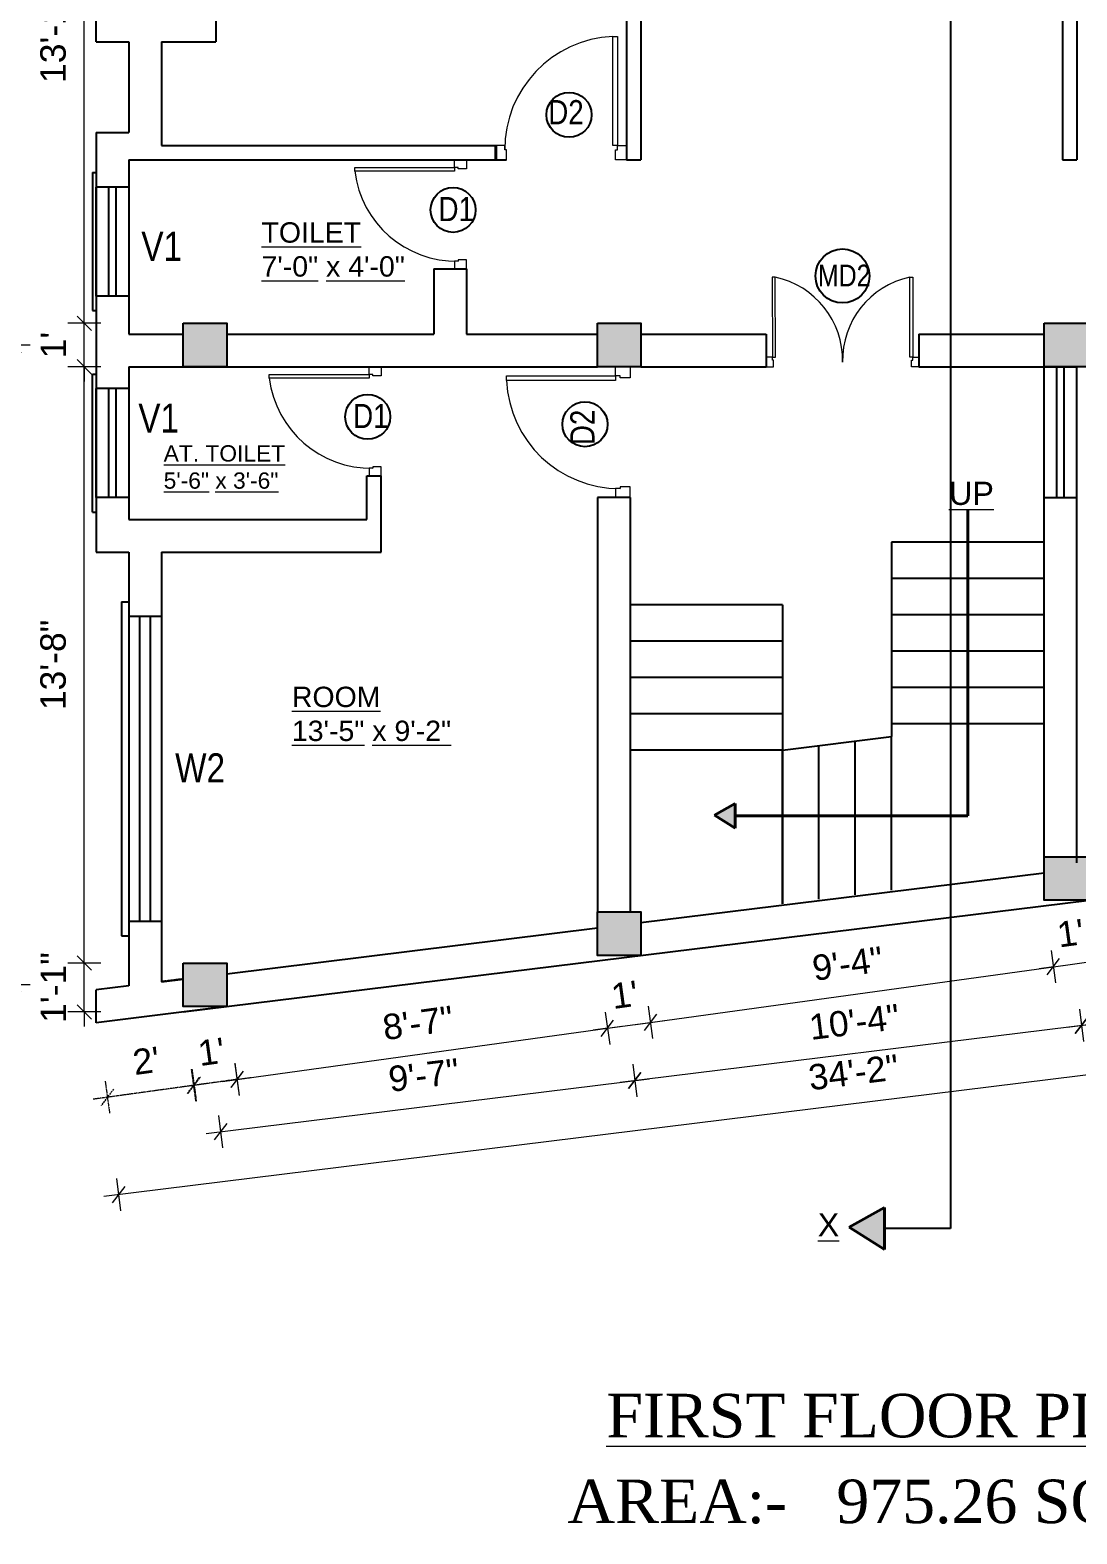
# Model space of a CAD drawing. Header units: inches. Extents: x -111 to 45239, y -6849 to 1261.
# Drawn here: x 25384.3 to 25672.5, y -5361.7 to -4947.6 of the extents above; entities that cross this region are included whole.
import ezdxf

# ---------------------------------------------------------------- set-up
doc = ezdxf.new("R2010")
doc.units = ezdxf.units.IN
doc.header["$LTSCALE"] = 0.5
doc.header["$MEASUREMENT"] = 0
doc.header["$PDMODE"] = 66
doc.linetypes.add('DASH', pattern=[0.35, 0.25, -0.1])
for name, color, linetype, lineweight in [('A_Title Text', 105, 'Continuous', 60), ('door', 202, 'Continuous', 5), ('TEXT', 220, 'Continuous', 9), ('Text 0.200', 122, 'Continuous', 20), ('Toilet', 7, 'Continuous', 25), ('wall', 20, 'Continuous', 40)]:
    doc.layers.add(name, color=color, linetype=linetype, lineweight=lineweight)
doc.styles.add('arial', font='arial.ttf')
doc.styles.add('ordinary', font='ARIALN.TTF')
doc.styles.get("Standard").update_dxf_attribs({"font": 'arial.ttf'})
doc.dimstyles.new('Sudeep', dxfattribs={"dimtxt": 6, "dimasz": 4, "dimexe": 4.5, "dimexo": 4.5, "dimgap": 5, "dimtad": 1, "dimdec": 0, "dimlunit": 4, "dimtxsty": 'arial', "dimblk": 'OBLIQUE', "dimcen": 250, "dimdle": 4, "dimclrd": 86, "dimclre": 5, "dimclrt": 1, "dimadec": 0, "dimazin": 0, "dimtfac": 1, "dimtdec": 0, "dimtix": 1, "dimtmove": 1, "dimatfit": 3, "dimldrblk": 'OBLIQUE', "dimfxl": 4.5, "dimfxlon": 1, "dimfrac": 2, "dimlwd": 15, "dimlwe": 13, "dimarcsym": 0})

# ---------------------------------------------------------------- blocks, each defined once
blk = doc.blocks.new('_Oblique')
at = {"color": 0, "linetype": 'ByBlock', "lineweight": -2}
blk.add_line((-0.5, -0.5), (0.5, 0.5), dxfattribs=at)
blk = doc.blocks.new('*D1268')
at = {"layer": 'A_Title Text', "color": 5, "lineweight": 13, "transparency": 16777216}
for p, q in [((25554.43, -5216.38), (25555.66, -5225.3)), ((25542.66, -5218.01), (25543.89, -5226.93))]:
    blk.add_line(p, q, dxfattribs=at)
at = {"layer": 'A_Title Text', "color": 86, "lineweight": 15, "transparency": 16777216}
for p, q in [((25543.27, -5222.47), (25555.05, -5220.84)), ((25555.05, -5220.84), (25559.01, -5220.3)), ((25543.27, -5222.47), (25539.31, -5223.02))]:
    blk.add_line(p, q, dxfattribs=at)
at = {"layer": 'Defpoints', "color": 0, "transparency": 16777216}
for p in [(25540.5, -5202.42), (25552.5, -5202.42), (25555.05, -5220.84)]:
    blk.add_point(p, dxfattribs=at)
at = {"layer": 'A_Title Text', "color": 86, "lineweight": 15, "transparency": 16777216, "xscale": 4, "yscale": 4, "zscale": 4}
for p, rotation in [((25543.27, -5222.47), 7.861618189195615), ((25555.05, -5220.84), 187.8616181891956)]:
    blk.add_blockref('_Oblique', p, dxfattribs=dict(at, rotation=rotation))
at = {"layer": 'A_Title Text', "color": 1, "transparency": 16777216, "insert": (25547.99, -5213.22), "char_height": 7, "attachment_point": 5, "rotation": 7.8616, "style": 'arial'}
blk.add_mtext("1'", dxfattribs=at)
blk = doc.blocks.new('*D1281')
at = {"layer": 'A_Title Text', "color": 86, "lineweight": 15, "transparency": 16777216}
for p, q in [((25399.26, -5204.51), (25399.26, -5200.51)), ((25399.26, -5217.99), (25399.26, -5204.51)), ((25399.26, -5217.99), (25399.26, -5221.99))]:
    blk.add_line(p, q, dxfattribs=at)
at = {"layer": 'A_Title Text', "color": 5, "lineweight": 13, "transparency": 16777216}
for p, q in [((25403.76, -5204.51), (25394.76, -5204.51)), ((25403.76, -5217.99), (25394.76, -5217.99))]:
    blk.add_line(p, q, dxfattribs=at)
at = {"layer": 'Defpoints', "color": 0, "transparency": 16777216}
for p in [(25399.26, -5204.51), (25426.5, -5204.51), (25426.5, -5217.99)]:
    blk.add_point(p, dxfattribs=at)
at = {"layer": 'A_Title Text', "color": 86, "lineweight": 15, "transparency": 16777216, "xscale": 4, "yscale": 4, "zscale": 4}
for p, rotation in [((25399.26, -5204.51), 270), ((25399.26, -5217.99), 90)]:
    blk.add_blockref('_Oblique', p, dxfattribs=dict(at, rotation=rotation))
at = {"layer": 'A_Title Text', "color": 1, "transparency": 16777216, "insert": (25390.75, -5211.25), "char_height": 7, "attachment_point": 5, "rotation": 90, "style": 'arial'}
blk.add_mtext('1\'-1"', dxfattribs=at)
blk = doc.blocks.new('*D1282')
at = {"layer": 'A_Title Text', "color": 86, "lineweight": 15, "transparency": 16777216}
blk.add_line((25399.26, -5208.51), (25399.26, -5036.34), dxfattribs=at)
at = {"layer": 'A_Title Text', "color": 5, "lineweight": 13, "transparency": 16777216}
for p, q in [((25403.76, -5040.34), (25394.76, -5040.34)), ((25403.76, -5204.51), (25394.76, -5204.51))]:
    blk.add_line(p, q, dxfattribs=at)
at = {"layer": 'Defpoints', "color": 0, "transparency": 16777216}
for p in [(25399.26, -5040.34), (25426.5, -5040.34), (25426.5, -5204.51)]:
    blk.add_point(p, dxfattribs=at)
at = {"layer": 'A_Title Text', "color": 86, "lineweight": 15, "transparency": 16777216, "xscale": 4, "yscale": 4, "zscale": 4}
for p, rotation in [((25399.26, -5040.34), 90), ((25399.26, -5204.51), 270)]:
    blk.add_blockref('_Oblique', p, dxfattribs=dict(at, rotation=rotation))
at = {"layer": 'A_Title Text', "color": 1, "transparency": 16777216, "insert": (25390.68, -5122.42), "char_height": 7, "attachment_point": 5, "rotation": 90, "style": 'arial'}
blk.add_mtext('13\'-8"', dxfattribs=at)
blk = doc.blocks.new('*D1283')
at = {"layer": 'A_Title Text', "color": 86, "lineweight": 15, "transparency": 16777216}
for p, q in [((25399.26, -5028.34), (25399.26, -5024.34)), ((25399.26, -5040.34), (25399.26, -5028.34)), ((25399.26, -5040.34), (25399.26, -5044.34))]:
    blk.add_line(p, q, dxfattribs=at)
at = {"layer": 'A_Title Text', "color": 5, "lineweight": 13, "transparency": 16777216}
for p, q in [((25403.76, -5028.34), (25394.76, -5028.34)), ((25403.76, -5040.34), (25394.76, -5040.34))]:
    blk.add_line(p, q, dxfattribs=at)
at = {"layer": 'Defpoints', "color": 0, "transparency": 16777216}
for p in [(25399.26, -5028.34), (25426.5, -5028.34), (25426.5, -5040.34)]:
    blk.add_point(p, dxfattribs=at)
at = {"layer": 'A_Title Text', "color": 86, "lineweight": 15, "transparency": 16777216, "xscale": 4, "yscale": 4, "zscale": 4}
for p, rotation in [((25399.26, -5028.34), 270), ((25399.26, -5040.34), 90)]:
    blk.add_blockref('_Oblique', p, dxfattribs=dict(at, rotation=rotation))
at = {"layer": 'A_Title Text', "color": 1, "transparency": 16777216, "insert": (25390.75, -5034.34), "char_height": 7, "attachment_point": 5, "rotation": 90, "style": 'arial'}
blk.add_mtext("1'", dxfattribs=at)
blk = doc.blocks.new('*D1284')
at = {"layer": 'A_Title Text', "color": 86, "lineweight": 15, "transparency": 16777216}
blk.add_line((25399.26, -5032.34), (25399.26, -4867.09), dxfattribs=at)
at = {"layer": 'A_Title Text', "color": 5, "lineweight": 13, "transparency": 16777216}
for p, q in [((25403.76, -4871.09), (25394.76, -4871.09)), ((25403.76, -5028.34), (25394.76, -5028.34))]:
    blk.add_line(p, q, dxfattribs=at)
at = {"layer": 'Defpoints', "color": 0, "transparency": 16777216}
for p in [(25399.26, -4871.09), (25426.5, -4871.09), (25426.5, -5028.34)]:
    blk.add_point(p, dxfattribs=at)
at = {"layer": 'A_Title Text', "color": 86, "lineweight": 15, "transparency": 16777216, "xscale": 4, "yscale": 4, "zscale": 4}
for p, rotation in [((25399.26, -4871.09), 90), ((25399.26, -5028.34), 270)]:
    blk.add_blockref('_Oblique', p, dxfattribs=dict(at, rotation=rotation))
at = {"layer": 'A_Title Text', "color": 1, "transparency": 16777216, "insert": (25390.68, -4949.71), "char_height": 7, "attachment_point": 5, "rotation": 90, "style": 'arial'}
blk.add_mtext('13\'-1"', dxfattribs=at)
blk = doc.blocks.new('*D1286')
at = {"layer": 'A_Title Text', "color": 86, "lineweight": 15, "transparency": 16777216}
blk.add_line((25379.82, -5214.51), (25379.82, -5030.34), dxfattribs=at)
at = {"layer": 'A_Title Text', "color": 5, "lineweight": 13, "transparency": 16777216}
for p, q in [((25384.32, -5034.34), (25375.32, -5034.34)), ((25384.32, -5210.51), (25375.32, -5210.51))]:
    blk.add_line(p, q, dxfattribs=at)
at = {"layer": 'Defpoints', "color": 0, "transparency": 16777216}
for p in [(25379.82, -5034.34), (25432.5, -5034.34), (25432.5, -5210.51)]:
    blk.add_point(p, dxfattribs=at)
at = {"layer": 'A_Title Text', "color": 86, "lineweight": 15, "transparency": 16777216, "xscale": 4, "yscale": 4, "zscale": 4}
for p, rotation in [((25379.82, -5034.34), 90), ((25379.82, -5210.51), 270)]:
    blk.add_blockref('_Oblique', p, dxfattribs=dict(at, rotation=rotation))
at = {"layer": 'A_Title Text', "color": 1, "transparency": 16777216, "insert": (25371.25, -5122.42), "char_height": 7, "attachment_point": 5, "rotation": 90, "style": 'arial'}
blk.add_mtext('14\'-8"', dxfattribs=at)
blk = doc.blocks.new('*D1287')
at = {"layer": 'A_Title Text', "color": 86, "linetype": 'DASH', "lineweight": 15, "ltscale": 0.1, "transparency": 16777216}
blk.add_line((25379.82, -5038.34), (25379.82, -4861.09), dxfattribs=at)
at = {"layer": 'A_Title Text', "color": 5, "linetype": 'DASH', "lineweight": 13, "ltscale": 0.1, "transparency": 16777216}
for p, q in [((25384.32, -4865.09), (25375.32, -4865.09)), ((25384.32, -5034.34), (25375.32, -5034.34))]:
    blk.add_line(p, q, dxfattribs=at)
at = {"layer": 'Defpoints', "color": 0, "linetype": 'DASH', "ltscale": 0.1, "transparency": 16777216}
for p in [(25379.82, -4865.09), (25432.5, -4865.09), (25432.5, -5034.34)]:
    blk.add_point(p, dxfattribs=at)
at = {"layer": 'A_Title Text', "color": 86, "linetype": 'DASH', "lineweight": 15, "ltscale": 0.1, "transparency": 16777216, "xscale": 4, "yscale": 4, "zscale": 4}
for p, rotation in [((25379.82, -4865.09), 90), ((25379.82, -5034.34), 270)]:
    blk.add_blockref('_Oblique', p, dxfattribs=dict(at, rotation=rotation))
at = {"layer": 'A_Title Text', "color": 1, "linetype": 'DASH', "ltscale": 0.1, "transparency": 16777216, "insert": (25371.3, -4949.71), "char_height": 7, "attachment_point": 5, "rotation": 90, "style": 'arial'}
blk.add_mtext('14\'-1"', dxfattribs=at)
blk = doc.blocks.new('*D1288')
at = {"layer": 'A_Title Text', "color": 86, "lineweight": 15, "transparency": 16777216}
blk.add_line((25358.57, -4855.09), (25358.57, -5224.92), dxfattribs=at)
at = {"layer": 'A_Title Text', "color": 5, "lineweight": 13, "transparency": 16777216}
for p, q in [((25363.07, -4859.09), (25354.07, -4859.09)), ((25363.07, -5220.92), (25354.07, -5220.92))]:
    blk.add_line(p, q, dxfattribs=at)
at = {"layer": 'Defpoints', "color": 0, "transparency": 16777216}
for p in [(25426.5, -4859.09), (25358.57, -5220.92), (25402.78, -5220.92)]:
    blk.add_point(p, dxfattribs=at)
at = {"layer": 'A_Title Text', "color": 86, "lineweight": 15, "transparency": 16777216, "xscale": 4, "yscale": 4, "zscale": 4}
for p, rotation in [((25358.57, -4859.09), 90), ((25358.57, -5220.92), 270)]:
    blk.add_blockref('_Oblique', p, dxfattribs=dict(at, rotation=rotation))
at = {"layer": 'A_Title Text', "color": 1, "transparency": 16777216, "insert": (25349.99, -5040), "char_height": 7, "attachment_point": 5, "rotation": 90, "style": 'arial'}
blk.add_mtext('30\'-2"', dxfattribs=at)
blk = doc.blocks.new('*D1289')
at = {"layer": 'A_Title Text', "color": 86, "lineweight": 15, "transparency": 16777216}
blk.add_line((25437.31, -5237.1), (25547.23, -5221.92), dxfattribs=at)
at = {"layer": 'A_Title Text', "color": 5, "lineweight": 13, "transparency": 16777216}
for p, q in [((25542.66, -5218.01), (25543.89, -5226.93)), ((25440.66, -5232.09), (25441.89, -5241.01))]:
    blk.add_line(p, q, dxfattribs=at)
at = {"layer": 'Defpoints', "color": 0, "transparency": 16777216}
for p in [(25540.5, -5202.42), (25438.5, -5216.51), (25543.27, -5222.47)]:
    blk.add_point(p, dxfattribs=at)
at = {"layer": 'A_Title Text', "color": 86, "lineweight": 15, "transparency": 16777216, "xscale": 4, "yscale": 4, "zscale": 4}
for p, rotation in [((25543.27, -5222.47), 7.861618189170187), ((25441.27, -5236.55), 187.8616181891702)]:
    blk.add_blockref('_Oblique', p, dxfattribs=dict(at, rotation=rotation))
at = {"layer": 'A_Title Text', "color": 1, "transparency": 16777216, "insert": (25491.1, -5221.02), "char_height": 7, "attachment_point": 5, "rotation": 7.8616, "style": 'arial'}
blk.add_mtext('8\'-7"', dxfattribs=at)
blk = doc.blocks.new('*D1290')
at = {"layer": 'A_Title Text', "color": 5, "lineweight": 13, "transparency": 16777216}
for p, q in [((25554.43, -5216.38), (25555.66, -5225.3)), ((25542.66, -5218.01), (25543.89, -5226.93))]:
    blk.add_line(p, q, dxfattribs=at)
at = {"layer": 'A_Title Text', "color": 86, "lineweight": 15, "transparency": 16777216}
for p, q in [((25543.27, -5222.47), (25555.05, -5220.84)), ((25555.05, -5220.84), (25559.01, -5220.3)), ((25543.27, -5222.47), (25539.31, -5223.02))]:
    blk.add_line(p, q, dxfattribs=at)
at = {"layer": 'Defpoints', "color": 0, "transparency": 16777216}
for p in [(25540.5, -5202.42), (25552.5, -5202.42), (25555.05, -5220.84)]:
    blk.add_point(p, dxfattribs=at)
at = {"layer": 'A_Title Text', "color": 86, "lineweight": 15, "transparency": 16777216, "xscale": 4, "yscale": 4, "zscale": 4}
for p, rotation in [((25543.27, -5222.47), 7.861618189195615), ((25555.05, -5220.84), 187.8616181891956)]:
    blk.add_blockref('_Oblique', p, dxfattribs=dict(at, rotation=rotation))
at = {"layer": 'A_Title Text', "color": 1, "transparency": 16777216, "insert": (25547.99, -5213.22), "char_height": 7, "attachment_point": 5, "rotation": 7.8616, "style": 'arial'}
blk.add_mtext("1'", dxfattribs=at)
blk = doc.blocks.new('*D1291')
at = {"layer": 'A_Title Text', "color": 5, "lineweight": 13, "transparency": 16777216}
for p, q in [((25665.41, -5201.06), (25666.64, -5209.98)), ((25554.43, -5216.38), (25555.66, -5225.3))]:
    blk.add_line(p, q, dxfattribs=at)
at = {"layer": 'A_Title Text', "color": 86, "lineweight": 15, "transparency": 16777216}
blk.add_line((25551.08, -5221.39), (25669.99, -5204.97), dxfattribs=at)
at = {"layer": 'Defpoints', "color": 0, "transparency": 16777216}
for p in [(25663.5, -5187.23), (25552.5, -5202.42), (25666.03, -5205.52)]:
    blk.add_point(p, dxfattribs=at)
at = {"layer": 'A_Title Text', "color": 86, "lineweight": 15, "transparency": 16777216, "xscale": 4, "yscale": 4, "zscale": 4}
for p, rotation in [((25666.03, -5205.52), 7.861618189195632), ((25555.05, -5220.84), 187.8616181891956)]:
    blk.add_blockref('_Oblique', p, dxfattribs=dict(at, rotation=rotation))
at = {"layer": 'A_Title Text', "color": 1, "transparency": 16777216, "insert": (25609.37, -5204.69), "char_height": 7, "attachment_point": 5, "rotation": 7.8616, "style": 'arial'}
blk.add_mtext('9\'-4"', dxfattribs=at)
blk = doc.blocks.new('*D1292')
at = {"layer": 'A_Title Text', "color": 5, "lineweight": 13, "transparency": 16777216}
for p, q in [((25665.41, -5201.06), (25666.64, -5209.98)), ((25677.19, -5199.43), (25678.42, -5208.35))]:
    blk.add_line(p, q, dxfattribs=at)
at = {"layer": 'A_Title Text', "color": 86, "lineweight": 15, "transparency": 16777216}
for p, q in [((25666.03, -5205.52), (25677.8, -5203.89)), ((25677.8, -5203.89), (25681.77, -5203.34)), ((25666.03, -5205.52), (25662.07, -5206.07))]:
    blk.add_line(p, q, dxfattribs=at)
at = {"layer": 'Defpoints', "color": 0, "transparency": 16777216}
for p in [(25663.5, -5187.23), (25675.5, -5187.23), (25677.8, -5203.89)]:
    blk.add_point(p, dxfattribs=at)
at = {"layer": 'A_Title Text', "color": 86, "lineweight": 15, "transparency": 16777216, "xscale": 4, "yscale": 4, "zscale": 4}
for p, rotation in [((25666.03, -5205.52), 7.861618189195615), ((25677.8, -5203.89), 187.8616181891956)]:
    blk.add_blockref('_Oblique', p, dxfattribs=dict(at, rotation=rotation))
at = {"layer": 'A_Title Text', "color": 1, "transparency": 16777216, "insert": (25670.75, -5196.27), "char_height": 7, "attachment_point": 5, "rotation": 7.8616, "style": 'arial'}
blk.add_mtext("1'", dxfattribs=at)
blk = doc.blocks.new('*D1296')
at = {"layer": 'A_Title Text', "color": 5, "lineweight": 13, "transparency": 16777216}
for p, q in [((25550.21, -5232.39), (25551.31, -5241.32)), ((25436.21, -5246.47), (25437.31, -5255.41))]:
    blk.add_line(p, q, dxfattribs=at)
at = {"layer": 'A_Title Text', "color": 86, "lineweight": 15, "transparency": 16777216}
blk.add_line((25432.79, -5251.43), (25554.73, -5236.37), dxfattribs=at)
at = {"layer": 'Defpoints', "color": 0, "transparency": 16777216}
for p in [(25546.5, -5202.42), (25432.5, -5216.51), (25550.76, -5236.86)]:
    blk.add_point(p, dxfattribs=at)
at = {"layer": 'A_Title Text', "color": 86, "lineweight": 15, "transparency": 16777216, "xscale": 4, "yscale": 4, "zscale": 4}
for p, rotation in [((25550.76, -5236.86), 7.042870252564979), ((25436.76, -5250.94), 187.042870252565)]:
    blk.add_blockref('_Oblique', p, dxfattribs=dict(at, rotation=rotation))
at = {"layer": 'A_Title Text', "color": 1, "transparency": 16777216, "insert": (25492.71, -5235.39), "char_height": 7, "attachment_point": 5, "rotation": 7.0429, "style": 'arial'}
blk.add_mtext('9\'-7"', dxfattribs=at)
blk = doc.blocks.new('*D1297')
at = {"layer": 'A_Title Text', "color": 5, "lineweight": 13, "transparency": 16777216}
for p, q in [((25673.21, -5217.19), (25674.31, -5226.13)), ((25550.21, -5232.39), (25551.31, -5241.32))]:
    blk.add_line(p, q, dxfattribs=at)
at = {"layer": 'A_Title Text', "color": 86, "lineweight": 15, "transparency": 16777216}
blk.add_line((25546.79, -5237.35), (25677.73, -5221.17), dxfattribs=at)
at = {"layer": 'Defpoints', "color": 0, "transparency": 16777216}
for p in [(25669.5, -5187.23), (25546.5, -5202.42), (25673.76, -5221.66)]:
    blk.add_point(p, dxfattribs=at)
at = {"layer": 'A_Title Text', "color": 86, "lineweight": 15, "transparency": 16777216, "xscale": 4, "yscale": 4, "zscale": 4}
for p, rotation in [((25673.76, -5221.66), 7.042870252557994), ((25550.76, -5236.86), 187.042870252558)]:
    blk.add_blockref('_Oblique', p, dxfattribs=dict(at, rotation=rotation))
at = {"layer": 'A_Title Text', "color": 1, "transparency": 16777216, "insert": (25611.21, -5220.75), "char_height": 7, "attachment_point": 5, "rotation": 7.0429, "style": 'arial'}
blk.add_mtext('10\'-4"', dxfattribs=at)
blk = doc.blocks.new('*D1298')
at = {"layer": 'A_Title Text', "color": 5, "lineweight": 13, "transparency": 16777216}
for p, q in [((25807.35, -5200.62), (25808.46, -5209.55)), ((25673.21, -5217.19), (25674.31, -5226.13))]:
    blk.add_line(p, q, dxfattribs=at)
at = {"layer": 'A_Title Text', "color": 86, "lineweight": 15, "transparency": 16777216}
blk.add_line((25669.79, -5222.15), (25811.87, -5204.6), dxfattribs=at)
at = {"layer": 'Defpoints', "color": 0, "transparency": 16777216}
for p in [(25803.65, -5170.62), (25669.5, -5187.23), (25807.91, -5205.09)]:
    blk.add_point(p, dxfattribs=at)
at = {"layer": 'A_Title Text', "color": 86, "lineweight": 15, "transparency": 16777216, "xscale": 4, "yscale": 4, "zscale": 4}
for p, rotation in [((25807.91, -5205.09), 7.042870252557994), ((25673.76, -5221.66), 187.042870252558)]:
    blk.add_blockref('_Oblique', p, dxfattribs=dict(at, rotation=rotation))
at = {"layer": 'A_Title Text', "color": 1, "transparency": 16777216, "insert": (25739.78, -5204.86), "char_height": 7, "attachment_point": 5, "rotation": 7.0429, "style": 'arial'}
blk.add_mtext('11\'-3"', dxfattribs=at)
blk = doc.blocks.new('*D1299')
at = {"layer": 'A_Title Text', "color": 5, "lineweight": 13, "transparency": 16777216}
for p, q in [((25814.95, -5213.51), (25816.05, -5222.45)), ((25408.08, -5263.82), (25409.18, -5272.75))]:
    blk.add_line(p, q, dxfattribs=at)
at = {"layer": 'A_Title Text', "color": 86, "lineweight": 15, "transparency": 16777216}
blk.add_line((25819.47, -5217.49), (25404.66, -5268.78), dxfattribs=at)
at = {"layer": 'Defpoints', "color": 0, "transparency": 16777216}
for p in [(25809.65, -5170.62), (25402.78, -5220.92), (25408.63, -5268.28)]:
    blk.add_point(p, dxfattribs=at)
at = {"layer": 'A_Title Text', "color": 86, "lineweight": 15, "transparency": 16777216, "xscale": 4, "yscale": 4, "zscale": 4}
for p, rotation in [((25815.5, -5217.98), 7.048072108460931), ((25408.63, -5268.28), 187.0480721084609)]:
    blk.add_blockref('_Oblique', p, dxfattribs=dict(at, rotation=rotation))
at = {"layer": 'A_Title Text', "color": 1, "transparency": 16777216, "insert": (25611.01, -5234.62), "char_height": 7, "attachment_point": 5, "rotation": 7.0481, "style": 'arial'}
blk.add_mtext('34\'-2"', dxfattribs=at)
blk = doc.blocks.new('*D1310')
at = {"layer": 'A_Title Text', "color": 5, "linetype": 'DASH', "lineweight": 13, "ltscale": 0.1, "transparency": 16777216}
for p, q in [((25428.68, -5233.75), (25429.91, -5242.66)), ((25405, -5237.02), (25406.23, -5245.93))]:
    blk.add_line(p, q, dxfattribs=at)
at = {"layer": 'A_Title Text', "color": 86, "linetype": 'DASH', "lineweight": 15, "ltscale": 0.1, "transparency": 16777216}
blk.add_line((25433.26, -5237.66), (25401.65, -5242.02), dxfattribs=at)
at = {"layer": 'Defpoints', "color": 0, "linetype": 'DASH', "ltscale": 0.1, "transparency": 16777216}
for p in [(25402.78, -5220.92), (25426.5, -5217.99), (25405.61, -5241.48)]:
    blk.add_point(p, dxfattribs=at)
at = {"layer": 'A_Title Text', "color": 86, "linetype": 'DASH', "lineweight": 15, "ltscale": 0.1, "transparency": 16777216, "xscale": 4, "yscale": 4, "zscale": 4}
for p, rotation in [((25429.3, -5238.21), 7.861618189169794), ((25405.61, -5241.48), 187.8616181891698)]:
    blk.add_blockref('_Oblique', p, dxfattribs=dict(at, rotation=rotation))
at = {"layer": 'A_Title Text', "color": 1, "linetype": 'DASH', "ltscale": 0.1, "transparency": 16777216, "insert": (25416.29, -5231.41), "char_height": 7, "attachment_point": 5, "rotation": 7.8616, "style": 'arial'}
blk.add_mtext("2'", dxfattribs=at)
blk = doc.blocks.new('*D1311')
at = {"layer": 'A_Title Text', "color": 5, "linetype": 'DASH', "lineweight": 13, "ltscale": 0.1, "transparency": 16777216}
for p, q in [((25428.88, -5233.72), (25430.11, -5242.64)), ((25440.66, -5232.09), (25441.89, -5241.01))]:
    blk.add_line(p, q, dxfattribs=at)
at = {"layer": 'A_Title Text', "color": 86, "linetype": 'DASH', "lineweight": 15, "ltscale": 0.1, "transparency": 16777216}
for p, q in [((25429.5, -5238.18), (25425.53, -5238.73)), ((25441.27, -5236.55), (25429.5, -5238.18)), ((25441.27, -5236.55), (25445.23, -5236.01))]:
    blk.add_line(p, q, dxfattribs=at)
at = {"layer": 'Defpoints', "color": 0, "linetype": 'DASH', "ltscale": 0.1, "transparency": 16777216}
for p in [(25426.5, -5216.51), (25438.5, -5216.51), (25429.5, -5238.18)]:
    blk.add_point(p, dxfattribs=at)
at = {"layer": 'A_Title Text', "color": 86, "linetype": 'DASH', "lineweight": 15, "ltscale": 0.1, "transparency": 16777216, "xscale": 4, "yscale": 4, "zscale": 4}
for p, rotation in [((25441.27, -5236.55), 187.8616181891698), ((25429.5, -5238.18), 7.861618189169831)]:
    blk.add_blockref('_Oblique', p, dxfattribs=dict(at, rotation=rotation))
at = {"layer": 'A_Title Text', "color": 1, "linetype": 'DASH', "ltscale": 0.1, "transparency": 16777216, "insert": (25434.22, -5228.93), "char_height": 7, "attachment_point": 5, "rotation": 7.8616, "style": 'arial'}
blk.add_mtext("1'", dxfattribs=at)

msp = doc.modelspace()

# ---------------------------------------------------------------- hatches: boundary and pattern name
at = {"layer": 'Toilet'}
for points in [[(25438.5, -5028.34), (25426.5, -5028.34), (25426.5, -5040.34), (25438.5, -5040.34)], [(25552.5, -5028.34), (25540.5, -5028.34), (25540.5, -5040.34), (25552.5, -5040.34)], [(25675.5, -5028.34), (25663.5, -5028.34), (25663.5, -5040.34), (25675.5, -5040.34)], [(25675.5, -5175.23), (25663.5, -5175.23), (25663.5, -5187.23), (25675.5, -5187.23)], [(25552.5, -5190.42), (25540.5, -5190.42), (25540.5, -5202.42), (25552.5, -5202.42)], [(25438.5, -5204.51), (25426.5, -5204.51), (25426.5, -5216.51), (25438.5, -5216.51)]]:
    msp.add_hatch(color=1, dxfattribs=at).paths.add_polyline_path(points)
at = {"layer": 'wall', "ltscale": 5}
h = msp.add_hatch(color=2, dxfattribs=at)
h.dxf.hatch_style = 1
h.paths.add_polyline_path([(25572.71, -5163.8), (25578.45, -5167.38), (25578.45, -5160.59)])
h = msp.add_hatch(color=2, dxfattribs=at)
h.dxf.hatch_style = 1
h.paths.add_polyline_path([(25609.8, -5277.28), (25619.57, -5283.35), (25619.57, -5271.82)])

# ---------------------------------------------------------------- linework, layer by layer
at = {"layer": 'door', "ltscale": 0.5}
for p, q in [((25546, -4979.35), (25548.5, -4979.35)), ((25546, -4979.35), (25548.5, -4979.35)), ((25501.17, -4985.43), (25501.17, -4983.35)), ((25501.17, -4985.43), (25501.17, -4983.35)), ((25588.66, -5037.67), (25586.99, -5037.67)), ((25588.66, -5037.67), (25586.99, -5037.67)), ((25627.34, -5037.67), (25629.01, -5037.67)), ((25627.34, -5037.67), (25629.01, -5037.67)), ((25477.67, -5042.42), (25477.67, -5040.34)), ((25477.67, -5042.42), (25477.67, -5040.34)), ((25545.5, -5042.84), (25545.5, -5040.34))]:
    msp.add_line(p, q, dxfattribs=at)
for points in [[(25546, -4949.35), (25546, -4979.35), (25544.75, -4979.35), (25544.75, -4949.35)], [(25546, -4949.35), (25546, -4979.35), (25544.75, -4979.35), (25544.75, -4949.35)], [(25515, -4979.35), (25512.5, -4979.35), (25512.5, -4983.35), (25515.5, -4983.35), (25515.5, -4980.6), (25515, -4980.6)], [(25515, -4979.35), (25512.5, -4979.35), (25512.5, -4983.35), (25515.5, -4983.35), (25515.5, -4980.6), (25515, -4980.6)], [(25473.68, -4985.43), (25501.17, -4985.43), (25501.17, -4986.47), (25473.68, -4986.47)], [(25473.68, -4985.43), (25501.17, -4985.43), (25501.17, -4986.47), (25473.68, -4986.47)], [(25501.17, -5011.26), (25501.17, -5013.34), (25504.5, -5013.34), (25504.5, -5010.84), (25502.21, -5010.84), (25502.21, -5011.26)], [(25501.17, -5011.26), (25501.17, -5013.34), (25504.5, -5013.34), (25504.5, -5010.84), (25502.21, -5010.84), (25502.21, -5011.26)], [(25588.62, -5015.66), (25588.66, -5037.67), (25589.49, -5037.67), (25589.46, -5015.66)], [(25588.62, -5015.66), (25588.66, -5037.67), (25589.49, -5037.67), (25589.46, -5015.66)], [(25627.31, -5015.66), (25627.34, -5037.67), (25626.51, -5037.67), (25626.47, -5015.66)], [(25627.31, -5015.66), (25627.34, -5037.67), (25626.51, -5037.67), (25626.47, -5015.66)], [(25450.18, -5042.42), (25477.67, -5042.42), (25477.67, -5043.46), (25450.18, -5043.46)], [(25450.18, -5042.42), (25477.67, -5042.42), (25477.67, -5043.46), (25450.18, -5043.46)], [(25515.5, -5042.84), (25545.5, -5042.84), (25545.5, -5044.09), (25515.5, -5044.09)], [(25477.67, -5068.24), (25477.67, -5070.33), (25481, -5070.33), (25481, -5067.83), (25478.71, -5067.83), (25478.71, -5068.24)], [(25477.67, -5068.24), (25477.67, -5070.33), (25481, -5070.33), (25481, -5067.83), (25478.71, -5067.83), (25478.71, -5068.24)], [(25545.5, -5073.84), (25545.5, -5076.34), (25549.5, -5076.34), (25549.5, -5073.34), (25546.75, -5073.34), (25546.75, -5073.84)]]:
    msp.add_lwpolyline(points, close=True, dxfattribs=at)
for points in [[(25548.5, -4979.35), (25548.5, -4983.35), (25545.5, -4983.35), (25545.5, -4980.6), (25546, -4980.6), (25546, -4979.35)], [(25548.5, -4979.35), (25548.5, -4983.35), (25545.5, -4983.35), (25545.5, -4980.6), (25546, -4980.6), (25546, -4979.35)], [(25501.17, -4983.35), (25504.5, -4983.35), (25504.5, -4985.85), (25502.21, -4985.85), (25502.21, -4985.43), (25501.17, -4985.43)], [(25501.17, -4983.35), (25504.5, -4983.35), (25504.5, -4985.85), (25502.21, -4985.85), (25502.21, -4985.43), (25501.17, -4985.43)], [(25586.99, -5037.67), (25586.99, -5040.34), (25588.99, -5040.34), (25588.99, -5038.5), (25588.66, -5038.5), (25588.66, -5037.67)], [(25586.99, -5037.67), (25586.99, -5040.34), (25588.99, -5040.34), (25588.99, -5038.5), (25588.66, -5038.5), (25588.66, -5037.67)], [(25629.01, -5037.67), (25629.01, -5040.34), (25627.01, -5040.34), (25627.01, -5038.51), (25627.34, -5038.51), (25627.34, -5037.67)], [(25629.01, -5037.67), (25629.01, -5040.34), (25627.01, -5040.34), (25627.01, -5038.51), (25627.34, -5038.51), (25627.34, -5037.67)], [(25477.67, -5040.34), (25481, -5040.34), (25481, -5042.84), (25478.71, -5042.84), (25478.71, -5042.42), (25477.67, -5042.42)], [(25477.67, -5040.34), (25481, -5040.34), (25481, -5042.84), (25478.71, -5042.84), (25478.71, -5042.42), (25477.67, -5042.42)], [(25545.5, -5040.34), (25549.5, -5040.34), (25549.5, -5043.34), (25546.75, -5043.34), (25546.75, -5042.84), (25545.5, -5042.84)]]:
    msp.add_lwpolyline(points, dxfattribs=at)
for centre, radius, start, end in [((25546.13, -4980.45), 31.13, 92.5338, 180.2834), ((25546.13, -4980.45), 31.13, 92.5338, 180.2834), ((25501.75, -4982.98), 28.28, 187.1036, 270.9404), ((25501.75, -4982.98), 28.28, 187.1036, 270.9404), ((25584.58, -5038.57), 23.43, 358.9456, 77.9801), ((25584.58, -5038.57), 23.43, 358.9456, 77.9801), ((25631.35, -5038.5), 23.36, 102.0604, 181.2274), ((25631.35, -5038.5), 23.36, 102.0604, 181.2274), ((25478.25, -5039.97), 28.28, 187.1036, 270.9404), ((25478.25, -5039.97), 28.28, 187.1036, 270.9404), ((25546.6, -5042.71), 31.13, 182.5338, 270.2834)]:
    msp.add_arc(centre, radius, start, end, dxfattribs=at)
at = {"layer": 'Toilet'}
for p, q in [((25637.68, -4738.27), (25637.68, -5277.59)), ((25548.5, -4871.09), (25548.5, -4983.34)), ((25552.5, -4871.09), (25552.5, -4983.34)), ((25668.5, -4871.09), (25668.5, -4983.35)), ((25672.5, -4871.09), (25672.5, -4983.35)), ((25402.5, -4950.84), (25402.5, -4886.09)), ((25435.5, -4895.09), (25435.5, -4950.84)), ((25402.5, -4950.84), (25411.5, -4950.84)), ((25411.5, -4950.84), (25411.5, -4975.84)), ((25420.5, -4950.84), (25420.5, -4979.34)), ((25420.5, -4950.84), (25435.5, -4950.84)), ((25402.5, -4975.84), (25411.5, -4975.84)), ((25402.5, -4975.84), (25402.5, -5091.34)), ((25420.5, -4979.34), (25512.5, -4979.34)), ((25512.5, -4983.34), (25512.5, -4979.34)), ((25411.5, -4983.34), (25411.5, -5031.34)), ((25411.5, -4983.34), (25512.5, -4983.34)), ((25512.5, -4983.34), (25515.5, -4983.34)), ((25548.5, -4983.34), (25552.5, -4983.34)), ((25552.5, -4983.35), (25552.5, -4983.35)), ((25668.5, -4983.35), (25672.5, -4983.35)), ((25495.5, -5013.34), (25495.5, -5031.34)), ((25495.5, -5013.34), (25504.5, -5013.34)), ((25504.5, -5013.34), (25504.5, -5031.34)), ((25411.5, -5031.34), (25426.5, -5031.34)), ((25438.5, -5031.34), (25495.5, -5031.34)), ((25504.5, -5031.34), (25540.5, -5031.34)), ((25552.5, -5031.34), (25586.99, -5031.34)), ((25586.99, -5031.34), (25586.99, -5040.34)), ((25629.01, -5031.34), (25663.5, -5031.34)), ((25629.01, -5031.34), (25629.01, -5040.34)), ((25411.5, -5040.34), (25481, -5040.34)), ((25411.5, -5040.34), (25411.5, -5082.34)), ((25481, -5040.34), (25540.5, -5040.34)), ((25552.5, -5040.34), (25586.99, -5040.34)), ((25629.01, -5040.34), (25663.5, -5040.34)), ((25663.5, -5040.34), (25672.5, -5040.34)), ((25663.5, -5076.34), (25663.5, -5040.34)), ((25672.5, -5076.34), (25672.5, -5040.34)), ((25477, -5082.34), (25477, -5070.33)), ((25477, -5070.33), (25481, -5070.33)), ((25481, -5091.34), (25481, -5070.33)), ((25540.5, -5076.34), (25540.5, -5190.42)), ((25549.5, -5076.34), (25540.5, -5076.34)), ((25549.5, -5076.34), (25549.5, -5190.42)), ((25663.5, -5138.64), (25663.5, -5076.34)), ((25663.5, -5076.34), (25672.5, -5076.34)), ((25672.5, -5176.92), (25672.5, -5076.34)), ((25411.5, -5082.34), (25477, -5082.34)), ((25663.5, -5088.64), (25621.5, -5088.64)), ((25621.5, -5088.64), (25621.5, -5142.14)), ((25402.5, -5091.34), (25411.5, -5091.34)), ((25411.5, -5091.34), (25411.5, -5210.77)), ((25420.5, -5091.34), (25481, -5091.34)), ((25420.5, -5091.34), (25420.5, -5209.66)), ((25663.5, -5098.64), (25621.5, -5098.64)), ((25591.5, -5105.85), (25549.5, -5105.85)), ((25591.5, -5105.85), (25591.5, -5188.16)), ((25663.5, -5108.64), (25621.5, -5108.64)), ((25591.5, -5115.85), (25549.5, -5115.85)), ((25663.5, -5118.64), (25621.5, -5118.64)), ((25591.5, -5125.85), (25549.5, -5125.85)), ((25663.5, -5128.64), (25621.5, -5128.64)), ((25591.5, -5135.85), (25549.5, -5135.85)), ((25663.5, -5138.64), (25621.5, -5138.64)), ((25663.5, -5175.23), (25663.5, -5137.48)), ((25591.5, -5145.85), (25621.5, -5142.14)), ((25621.5, -5184.46), (25621.5, -5142.14)), ((25591.5, -5145.85), (25549.5, -5145.85)), ((25591.5, -5188.16), (25591.5, -5145.85)), ((25601.5, -5186.93), (25601.5, -5144.61)), ((25611.5, -5185.69), (25611.5, -5143.37)), ((25426.5, -5217.99), (25809.95, -5170.62)), ((25552.5, -5193.35), (25663.5, -5179.64)), ((25438.5, -5207.44), (25540.5, -5194.84)), ((25420.5, -5209.66), (25426.5, -5208.92)), ((25411.5, -5210.77), (25402.5, -5211.88)), ((25402.5, -5220.95), (25402.5, -5211.88)), ((25438.5, -5216.51), (25402.5, -5220.95)), ((25637.68, -5277.59), (25619.57, -5277.59))]:
    msp.add_line(p, q, dxfattribs=at)
at = {"layer": 'Toilet', "color": 3}
for p, q in [((25401.5, -4986.84), (25401.5, -5024.84)), ((25401.5, -4986.84), (25402.5, -4986.84)), ((25411.5, -4990.84), (25402.5, -4990.84)), ((25402.5, -5020.84), (25402.5, -4990.84)), ((25406, -5020.84), (25406, -4990.84)), ((25408, -5020.84), (25408, -4990.84)), ((25411.5, -4990.84), (25411.5, -5020.84)), ((25411.5, -5020.84), (25402.5, -5020.84)), ((25401.5, -5024.84), (25402.5, -5024.84)), ((25401.5, -5080.34), (25401.5, -5042.34)), ((25401.5, -5042.34), (25402.5, -5042.34)), ((25667, -5076.34), (25667, -5040.34)), ((25669, -5076.34), (25669, -5040.34)), ((25411.5, -5046.34), (25402.5, -5046.34)), ((25402.5, -5076.34), (25402.5, -5046.34)), ((25406, -5076.34), (25406, -5046.34)), ((25408, -5076.34), (25408, -5046.34)), ((25411.5, -5046.34), (25411.5, -5076.34)), ((25411.5, -5076.34), (25402.5, -5076.34)), ((25401.5, -5080.34), (25402.5, -5080.34)), ((25409.5, -5105.06), (25409.5, -5197.06)), ((25409.5, -5105.06), (25411.5, -5105.06)), ((25420.5, -5109.06), (25411.5, -5109.06)), ((25414.5, -5193.06), (25414.5, -5109.06)), ((25417.5, -5193.06), (25417.5, -5109.06)), ((25409.5, -5197.06), (25411.5, -5197.06)), ((25420.5, -5193.06), (25411.5, -5193.06))]:
    msp.add_line(p, q, dxfattribs=at)
at = {"layer": 'Toilet', "color": 1, "linetype": 'DASH', "ltscale": 0.1}
msp.add_line((25426.5, -5208.92), (25420.5, -5209.66), dxfattribs=at)
at = {"layer": 'Toilet'}
for points in [[(25426.5, -5028.34), (25438.5, -5028.34), (25438.5, -5040.34), (25426.5, -5040.34)], [(25540.5, -5028.34), (25552.5, -5028.34), (25552.5, -5040.34), (25540.5, -5040.34)], [(25663.5, -5028.34), (25675.5, -5028.34), (25675.5, -5040.34), (25663.5, -5040.34)], [(25663.5, -5175.23), (25675.5, -5175.23), (25675.5, -5187.23), (25663.5, -5187.23)], [(25540.5, -5190.42), (25552.5, -5190.42), (25552.5, -5202.42), (25540.5, -5202.42)], [(25426.5, -5204.51), (25438.5, -5204.51), (25438.5, -5216.51), (25426.5, -5216.51)]]:
    msp.add_lwpolyline(points, close=True, dxfattribs=at)
for centre, radius in [((25532.69, -4970.93), 6.19), ((25500.77, -4997.12), 6.19), ((25607.96, -5015.31), 7.43), ((25477.27, -5054.1), 6.19), ((25537.08, -5056.15), 6.19)]:
    msp.add_circle(centre, radius, dxfattribs=at)
at = {"layer": 'wall', "ltscale": 5}
msp.add_line((25512.5, -4983.35), (25512.5, -4979.35), dxfattribs=at)
msp.add_line((25512.5, -4983.35), (25512.5, -4979.35), dxfattribs=at)
msp.add_line((25512.5, -4983.35), (25512.5, -4979.35), dxfattribs=at)
msp.add_line((25512.5, -4983.35), (25512.5, -4979.35), dxfattribs=at)
msp.add_line((25512.5, -4983.35), (25512.5, -4979.35), dxfattribs=at)
msp.add_line((25512.5, -4983.35), (25512.5, -4979.35), dxfattribs=at)
at = {"layer": 'wall', "color": 1, "ltscale": 5}
for p, q in [((25642.5, -5079.75), (25642.5, -5163.98)), ((25578.45, -5160.59), (25572.71, -5163.8)), ((25572.71, -5163.8), (25578.45, -5167.38)), ((25578.45, -5167.38), (25578.45, -5160.59)), ((25642.5, -5163.98), (25578.45, -5163.98)), ((25619.57, -5271.82), (25609.8, -5277.28)), ((25619.57, -5283.35), (25619.57, -5271.82)), ((25609.8, -5277.28), (25619.57, -5283.35))]:
    msp.add_line(p, q, dxfattribs=at)

# ---------------------------------------------------------------- texts
at = {"layer": 'door', "ltscale": 0.5, "insert": (25536.72, -4966.88), "char_height": 6.664, "width": 3.6268, "attachment_point": 3, "style": 'ordinary'}
msp.add_mtext('D2', dxfattribs=at)
at = {"layer": 'door', "ltscale": 0.5, "style": 'ordinary'}
for s, insert, char_height, width, attachment_point, rotation in [('D1', (25496.76, -4993.55), 6.664, 3.6268, 1, 360), ('V1', (25414.96, -5011.15), 8, 4.3538, 7, 0), ('MD2', (25601.18, -5012.19), 6, 3.6268, 1, 360), ('V1', (25414.12, -5058.45), 8, 4.3538, 7, 0), ('D1', (25473.26, -5050.54), 6.664, 3.6268, 1, 360), ('D2', (25533.04, -5052.13), 6.664, 3.6268, 3, 90), ('W2', (25424.25, -5154.75), 8, 4.3538, 7, 0)]:
    msp.add_mtext(s, dxfattribs=dict(at, insert=insert, char_height=char_height, width=width, attachment_point=attachment_point, rotation=rotation))
at = {"layer": 'TEXT'}
for s, insert, char_height, width, attachment_point in [('{\\fArial TUR|b0|i0|c162|p34;\\LTOILET\\P\\fArial TUR|b0|i0|c0|p34;7\\fArial TUR|b0|i0|c162|p34;\'-\\fArial TUR|b0|i0|c0|p34;0\\fArial TUR|b0|i0|c162|p34;" x \\fArial TUR|b0|i0|c0|p34;4\\fArial TUR|b0|i0|c162|p34;\'-0"}', (25448.03, -5015.56), 5.60913, 58.1621, 7), ('{\\fArial TUR|b0|i0|c162|p34;\\LAT. TOILET\\P\\fArial TUR|b0|i0|c0|p34;5\\fArial TUR|b0|i0|c162|p34;\'-\\fArial TUR|b0|i0|c0|p34;6\\fArial TUR|b0|i0|c162|p34;" x \\fArial TUR|b0|i0|c0|p34;3\\fArial TUR|b0|i0|c162|p34;\'-\\fArial TUR|b0|i0|c0|p34;6\\fArial TUR|b0|i0|c162|p34;"}', (25421.1, -5073.95), 4.48731, 49.7297, 7), ('{\\LUP }', (25649.66, -5078.44), 6.378, 70.6779, 9), ('{\\fArial TUR|b0|i0|c162|p34;\\LROOM\\P1\\fArial TUR|b0|i0|c0|p34;3\\fArial TUR|b0|i0|c162|p34;\'-\\fArial TUR|b0|i0|c0|p34;5\\fArial TUR|b0|i0|c162|p34;" x \\fArial TUR|b0|i0|c0|p34;9\\fArial TUR|b0|i0|c162|p34;\'-\\fArial TUR|b0|i0|c0|p34;2\\fArial TUR|b0|i0|c162|p34;"}', (25456.4, -5143.45), 5.60913, 62.1621, 7), ('{\\LX}', (25607.09, -5279.77), 6.378, 70.6779, 9)]:
    msp.add_mtext(s, dxfattribs=dict(at, insert=insert, char_height=char_height, width=width, attachment_point=attachment_point))
at = {"layer": 'Text 0.200', "ltscale": 10, "char_height": 12, "attachment_point": 2}
for s, insert, width in [('{\\fTimes New Roman|b0|i0|c0|p18;\\L\\PFIRST FLOOR PLAN}', (25625.53, -5303.11), 191.0164), ('\\pi-60,l72;{\\fTimes New Roman|b0|i0|c0|p18;AREA:-^I  975.26 SQ. FT.}', (25619.42, -5346.74), 219.164)]:
    msp.add_mtext(s, dxfattribs=dict(at, insert=insert, width=width))

# ---------------------------------------------------------------- dimensions: what is measured, and where the dimension line sits
at = {"layer": 'A_Title Text'}
for base, p1, p2, angle, picture, middle in [((25358.57, -5220.92), (25426.5, -4859.09), (25402.78, -5220.92), 90, '*D1288', (25349.99, -5040)), ((25399.26, -4871.09), (25426.5, -5028.34), (25426.5, -4871.09), 90, '*D1284', (25390.68, -4949.71)), ((25399.26, -5028.34), (25426.5, -5040.34), (25426.5, -5028.34), 90, '*D1283', (25390.75, -5034.34)), ((25379.82, -5034.34), (25432.5, -5210.51), (25432.5, -5034.34), 90, '*D1286', (25371.25, -5122.42)), ((25399.26, -5040.34), (25426.5, -5204.51), (25426.5, -5040.34), 90, '*D1282', (25390.68, -5122.42)), ((25807.91, -5205.09), (25669.5, -5187.23), (25803.65, -5170.62), 187.0429, '*D1298', (25739.78, -5204.86)), ((25673.76, -5221.66), (25546.5, -5202.42), (25669.5, -5187.23), 187.0429, '*D1297', (25611.21, -5220.75)), ((25666.03, -5205.52), (25552.5, -5202.42), (25663.5, -5187.23), 187.8616, '*D1291', (25609.37, -5204.69)), ((25677.8, -5203.89), (25663.5, -5187.23), (25675.5, -5187.23), 187.8616, '*D1292', (25670.75, -5196.27)), ((25399.26, -5204.51), (25426.5, -5217.99), (25426.5, -5204.51), 90, '*D1281', (25390.75, -5211.25)), ((25555.05, -5220.84), (25540.5, -5202.42), (25552.5, -5202.42), 187.8616, '*D1268', (25547.99, -5213.22)), ((25555.05, -5220.84), (25540.5, -5202.42), (25552.5, -5202.42), 187.8616, '*D1290', (25547.99, -5213.22))]:
    dim = msp.add_linear_dim(base=base, p1=p1, p2=p2, angle=angle, dimstyle='Sudeep', override={"dimtxt": 7}, dxfattribs=at)
    dim.commit()
    dim.dimension.update_dxf_attribs({"geometry": picture, "text_midpoint": middle})
at = {"layer": 'A_Title Text', "color": 1, "linetype": 'DASH', "ltscale": 0.1}
for base, p1, p2, angle, picture, middle in [((25379.82, -4865.09), (25432.5, -5034.34), (25432.5, -4865.09), 90, '*D1287', (25371.3, -4949.71)), ((25429.5, -5238.18), (25438.5, -5216.51), (25426.5, -5216.51), 187.8616, '*D1311', (25434.22, -5228.93)), ((25405.61, -5241.48), (25426.5, -5217.99), (25402.78, -5220.92), 187.8616, '*D1310', (25416.29, -5231.41))]:
    dim = msp.add_linear_dim(base=base, p1=p1, p2=p2, angle=angle, dimstyle='Sudeep', override={"dimtxt": 7}, dxfattribs=at)
    dim.commit()
    dim.dimension.update_dxf_attribs({"geometry": picture, "text_midpoint": middle})
at = {"layer": 'A_Title Text'}
for p1, p2, distance, picture, middle in [((25809.65, -5170.62), (25402.78, -5220.92), 47.73, '*D1299', (25611.01, -5234.62)), ((25432.5, -5216.51), (25546.5, -5202.42), -34.7, '*D1296', (25492.71, -5235.39)), ((25438.5, -5216.51), (25540.5, -5202.42), -20.24, '*D1289', (25491.1, -5221.02))]:
    dim = msp.add_aligned_dim(p1=p1, p2=p2, distance=distance, dimstyle='Sudeep', override={"dimtxt": 7}, dxfattribs=at)
    dim.commit()
    dim.dimension.update_dxf_attribs({"geometry": picture, "text_midpoint": middle})

doc.saveas('drawing.dxf')
